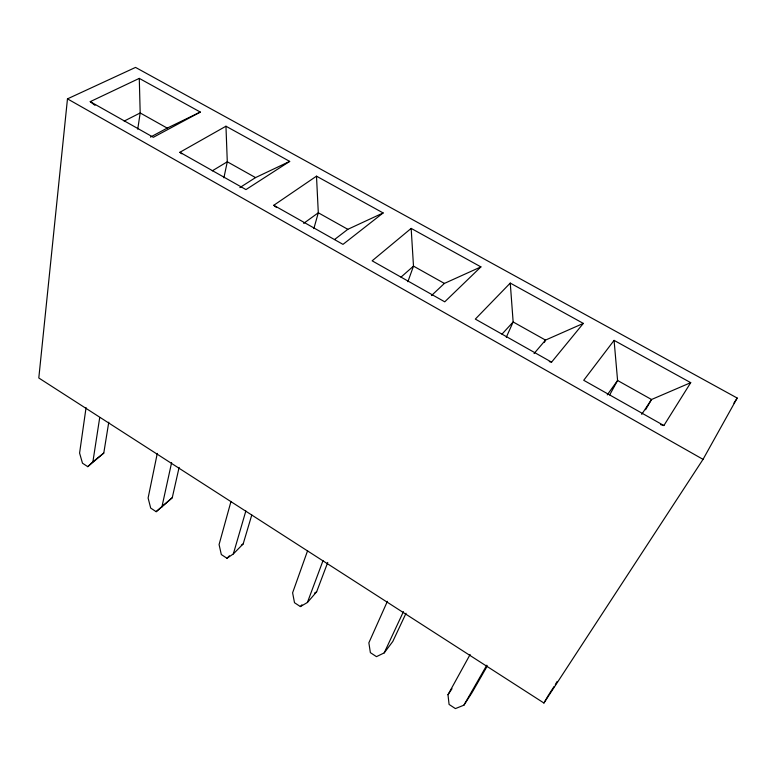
<?xml version="1.0" encoding="UTF-8"?>
<svg xmlns="http://www.w3.org/2000/svg" width="776" height="776" viewBox="0 0 776 776"><rect width="100%" height="100%" fill="white"/><g stroke="black" fill="none" stroke-linecap="round" stroke-linejoin="round"><path stroke-width="1.16" d="M67.473 98.862L38.8 377.99L543.918 703.017L703.037 459.353L737.2 398.049L135.538 67.405L67.473 98.862L703.037 459.353M86.058 407.604L79.588 453.077L82.479 463.194L87.766 466.667L103.78 453.068L108.776 422.173M137.75 129.146L140.184 112.957L139.282 78.386L90.229 101.656L94.992 105.342M87.766 466.667L92.897 461.798L99.697 417.682M157.286 453.397L148.109 498.017L150.689 508.076L156.16 511.685L172.262 497.717L179.111 467.385M223.895 177.801L227.29 161.777L225.952 126.216L179.896 152.29L181.788 153.774M161.883 507.058L171.612 462.603M230.996 501.422L219.075 544.568L221.325 554.559L226.99 558.283L233.334 553.928L243.169 543.937L251.783 514.983M313.853 228.6L318.305 212.779L316.492 176.171L273.773 205.291L276.557 207.531M233.334 553.928L245.846 510.977M307.606 550.688L292.61 592.806L294.502 602.719L300.38 606.58L307.393 602.506L316.637 591.836L327.744 562.425M407.885 281.707L413.492 266.12L411.164 228.406L480.916 266.895L444.745 301.825L372.14 260.823L411.164 228.406M307.393 602.506L323.029 560.602M387.399 601.322L368.862 642.819L370.375 652.645L376.467 656.651L384.207 652.888L392.792 641.48L406.032 613.263M506.292 337.279L513.149 321.962L510.259 283.085L583.319 323.408L551.581 362.14L549.292 361.587M384.207 652.888L403.433 611.624M544.471 342.274L545.509 340.092L583.319 323.408M609.684 394.916L617.589 380.483L614.078 340.373L690.718 382.665L663.878 425.549L660.502 424.569M487.279 666.002L471.808 692.987L463.912 705.171L455.405 708.595L449.081 704.433L447.985 694.724L470.12 654.498M463.912 705.171L486.795 665.207M543.918 703.017L548.603 694.908M555.325 684.607L557.139 681.464M645.574 409.738L651.53 399.504L690.718 382.665M733.912 403.122L737.2 398.049M549.214 693.977L554.103 686.479M641.713 414.365L651.53 399.504L617.589 380.483L607.239 394.887M447.985 694.724L452.001 688.71M614.078 340.373L583.717 380.288L663.878 425.549M534.063 353.546L545.509 340.092L513.149 321.962L502.014 334.116M300.38 606.58L301.912 604.805M510.259 283.085L475.329 319.091L551.581 362.14M226.99 558.283L229.444 555.8M431.466 295.578L444.386 283.424L480.916 266.895M156.16 511.685L172.262 497.717M401.027 277.1L413.492 266.12L444.386 283.424M92.897 461.798L103.78 453.068M316.492 176.171L383.14 212.944L342.992 244.372L273.773 205.291M334.524 239.551L347.823 229.318L383.14 212.944M303.668 223.381L318.305 212.779L347.823 229.318M241.355 545.198L243.169 543.937M225.952 126.216L289.7 161.389L245.973 189.596L179.896 152.29M239.871 187.588L255.527 177.597L289.7 161.389M212.284 170.836L227.29 161.777L255.527 177.597M314.629 593.01L316.637 591.836M139.282 78.386L200.315 112.064L153.357 137.294L90.229 101.656M150.466 137.08L167.209 128.108L200.315 112.064M124.179 121.085L140.184 112.957L167.209 128.108"/></g></svg>
